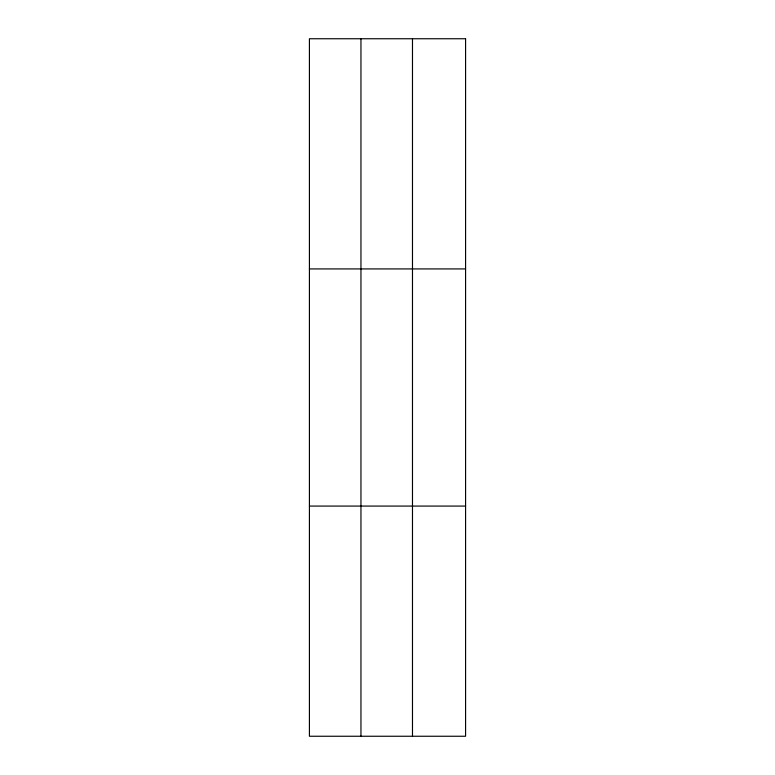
<?xml version="1.0" encoding="UTF-8"?>
<svg xmlns="http://www.w3.org/2000/svg" width="775" height="775" viewBox="0 0 775 775"><rect width="100%" height="100%" fill="white"/><g stroke="black" fill="none" stroke-linecap="round" stroke-linejoin="round"><path stroke-width="1.16" d="M360.956 736.25L360.956 38.75M412.484 736.25L412.484 38.75M309.419 268.925L465.581 268.925M309.419 506.075L465.581 506.075M465.581 38.75L465.581 736.25L309.419 736.25L309.419 38.75L465.581 38.75"/></g></svg>
